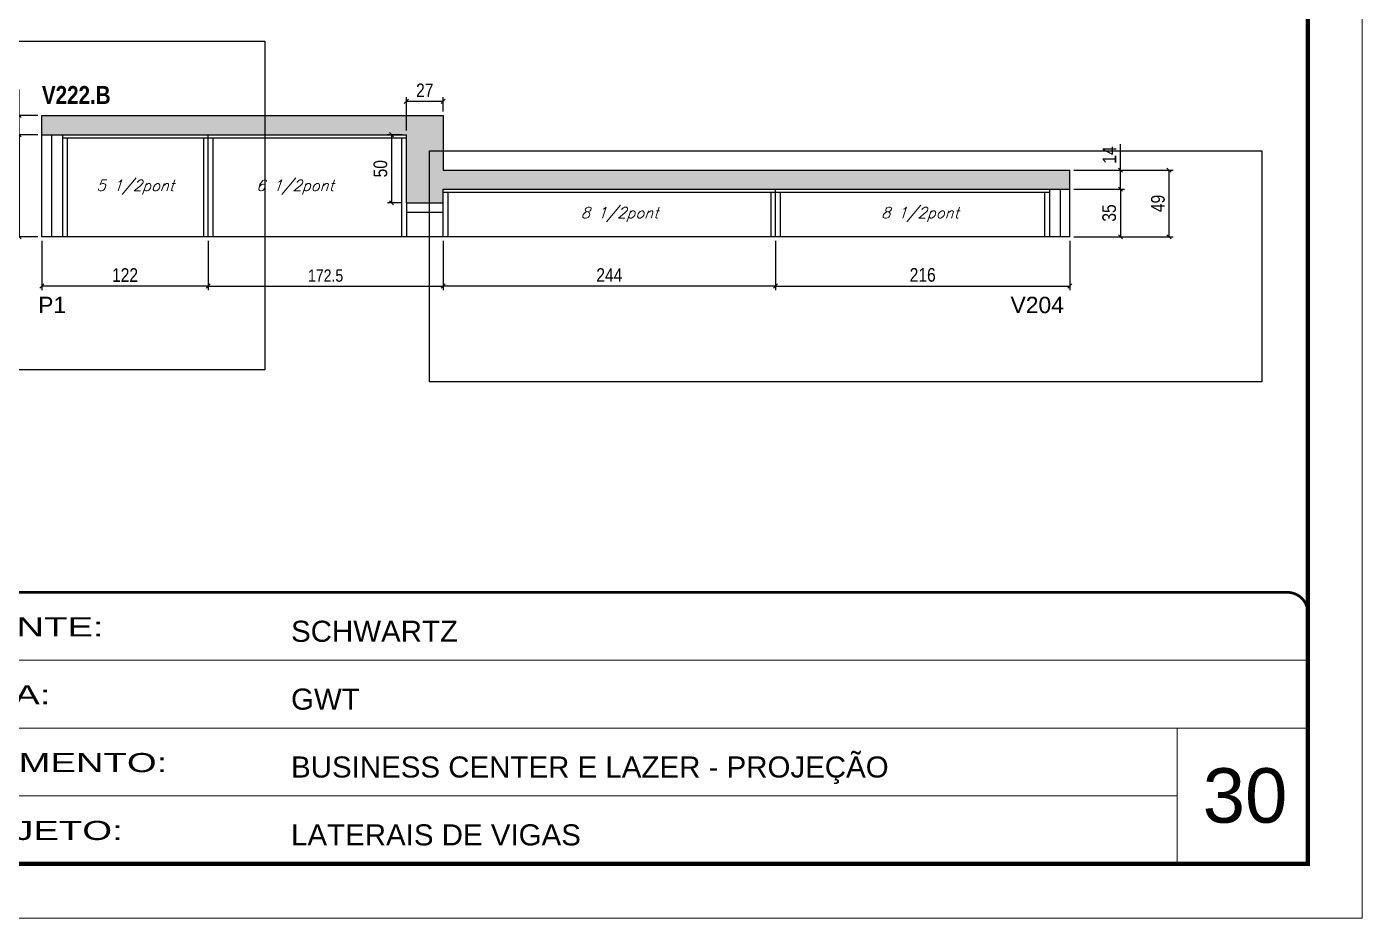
# Model space of a CAD drawing. Extents: x 2603 to 22413, y 1253 to 30260.
# Drawn here: x 4706 to 5686, y 20779 to 21434 of the extents above; entities that cross this region are included whole.
import ezdxf

# ---------------------------------------------------------------- set-up
doc = ezdxf.new("R2010")
doc.units = 0
doc.linetypes.add('CONTINUO', pattern=[0])
doc.linetypes.add('DASHED', pattern=[0.75, 0.5, -0.25])
for name, color, linetype in [('5', 5, 'Continuous'), ('COTA', 241, 'Continuous'), ('NOMENCLATURA', 7, 'Continuous'), ('Painéis', 200, 'Continuous'), ('SARR_2.2x7', 40, 'Continuous'), ('SARR_3.5x7', 81, 'Continuous'), ('texto', 7, 'Continuous')]:
    doc.layers.add(name, color=color, linetype=linetype)
for name, color, linetype, lineweight in [('CARIMBO', 255, 'Continuous', 9), ('Folhas', 255, 'Continuous', 9), ('SARRAFO DE PRESSAO', 251, 'DASHED', 9)]:
    doc.layers.add(name, color=color, linetype=linetype, lineweight=lineweight)
doc.styles.add('ARIAL', font='arial.ttf')
doc.styles.add('COTA TECNICA', font='techl___.ttf', dxfattribs={"height": 10})
doc.styles.add('COTA TECNICA-50', font='techl___.ttf', dxfattribs={"height": 9})
doc.styles.add('Romans', font='romans.shx')
doc.styles.get("Standard").update_dxf_attribs({"font": 'arial.ttf'})
doc.styles.add('TECNICA', font='techb___.ttf', dxfattribs={"height": 10})
doc.styles.add('Tecnologia', font='')
doc.styles.get('Tecnologia').set_extended_font_data('Forgotten Futurist')
doc.dimstyles.new('COTA PAINEL-50', dxfattribs={"dimtxt": 9, "dimasz": 3, "dimexe": 3, "dimexo": 3, "dimgap": 3, "dimtad": 1, "dimdec": 1, "dimzin": 12, "dimdsep": 46, "dimtxsty": 'COTA TECNICA-50', "dimblk1": 'OBLIQUE', "dimblk2": 'OBLIQUE', "dimsah": 1, "dimcen": 0.9, "dimclrd": 4, "dimclre": 4, "dimclrt": 240, "dimadec": 1, "dimazin": 3, "dimtfac": 1, "dimtdec": 1, "dimtmove": 0, "dimatfit": 3, "dimfxl": 1, "dimtolj": 1, "dimtzin": 12, "dimarcsym": 0})
doc.dimstyles.new('PAINEL', dxfattribs={"dimtxt": 10, "dimasz": 3, "dimexe": 3, "dimexo": 3, "dimgap": 3, "dimtad": 1, "dimdec": 1, "dimzin": 12, "dimdsep": 46, "dimtxsty": 'COTA TECNICA', "dimblk1": 'OBLIQUE', "dimblk2": 'OBLIQUE', "dimsah": 1, "dimcen": 0.9, "dimclrd": 4, "dimclre": 4, "dimclrt": 240, "dimadec": 1, "dimazin": 3, "dimtfac": 1, "dimtdec": 1, "dimtmove": 0, "dimatfit": 3, "dimfxl": 1, "dimtolj": 1, "dimtzin": 12, "dimarcsym": 0})

# ---------------------------------------------------------------- blocks, each defined once
blk = doc.blocks.new('9999999999')
at = {"color": 30, "linetype": 'CONTINUO'}
for p, q in [((98564.56, 34379.64), (99583.98, 34379.64)), ((98564.56, 34329.83), (99487.98, 34329.83)), ((99583.98, 34329.83), (99487.98, 34329.83)), ((99487.98, 34329.83), (99487.98, 34230.21)), ((98564.56, 34280.02), (99487.98, 34280.02))]:
    blk.add_line(p, q, dxfattribs=at)
at = {"color": 30, "linetype": 'CONTINUO', "const_width": 2}
blk.add_lwpolyline([(99583.98, 34230.21), (99583.98, 34414.45, 0.414214), (99568.98, 34429.45), (98228.98, 34429.45, 0.414214), (98213.98, 34414.45), (98213.98, 34245.21, 0.414214), (98228.98, 34230.21), (99583.98, 34230.21)], format="xyb", dxfattribs=at)
at = {"layer": 'Folhas'}
blk.add_lwpolyline([(98138.98, 34190.21), (99623.98, 34190.21), (99623.98, 35240.21), (98138.98, 35240.21)], close=True, dxfattribs=at)
at = {"layer": 'Folhas', "color": 30, "const_width": 3}
blk.add_lwpolyline([(98213.98, 34230.21), (99583.98, 34230.21), (99583.98, 35200.21), (98213.98, 35200.21)], close=True, dxfattribs=at)
at = {"color": 7, "linetype": 'Continuous', "ltscale": 5, "style": 'ARIAL'}
for s, height, p in [('SCHWARTZ', 15.483, (98837.68, 34393.13)), ('GWT', 15.483, (98837.68, 34343.32)), ('BUSINESS CENTER E LAZER - PROJEÇÃO', 15.4829, (98837.68, 34293.51)), ('LATERAIS DE VIGAS', 15.4829, (98837.68, 34243.7))]:
    blk.add_text(s, height=height, dxfattribs=at).set_placement(p)
at = {"layer": 'Folhas', "color": 7, "style": 'Tecnologia', "width": 1.5}
for s, p in [('CLIENTE:', (98573.65, 34397.17)), ('OBRA:', (98573.65, 34347.31)), ('PAVIMENTO:', (98573.65, 34297.5)), ('PROJETO:', (98573.65, 34247.69))]:
    blk.add_text(s, height=14, dxfattribs=at).set_placement(p)
blk = doc.blocks.new('_Oblique')
at = {"color": 0, "linetype": 'ByBlock', "lineweight": -2}
blk.add_line((-0.5, -0.5), (0.5, 0.5), dxfattribs=at)
blk = doc.blocks.new('*D457')
at = {"layer": 'COTA', "color": 4, "linetype": 'ByBlock', "lineweight": -2, "transparency": 16777216}
for p, q in [((4839.29, 21276.32), (4839.29, 21240.23)), ((5011.79, 21276.32), (5011.79, 21240.23)), ((4839.29, 21243.23), (5011.79, 21243.23))]:
    blk.add_line(p, q, dxfattribs=at)
at = {"layer": 'Defpoints', "color": 0, "linetype": 'ByBlock', "transparency": 16777216}
for p in [(4839.29, 21279.32), (5011.79, 21279.32), (5011.79, 21243.23)]:
    blk.add_point(p, dxfattribs=at)
at = {"layer": 'COTA', "color": 4, "linetype": 'ByBlock', "lineweight": -2, "transparency": 16777216, "xscale": 3, "yscale": 3, "zscale": 3, "rotation": 180}
blk.add_blockref('_Oblique', (4839.29, 21243.23), dxfattribs=at)
at = {"layer": 'COTA', "color": 4, "linetype": 'ByBlock', "lineweight": -2, "transparency": 16777216, "xscale": 3, "yscale": 3, "zscale": 3}
blk.add_blockref('_Oblique', (5011.79, 21243.23), dxfattribs=at)
at = {"layer": 'COTA', "color": 240, "linetype": 'ByBlock', "transparency": 16777216, "insert": (4925.54, 21250.83), "char_height": 9, "attachment_point": 5, "style": 'COTA TECNICA-50'}
blk.add_mtext('\\A1;172.5', dxfattribs=at)
blk = doc.blocks.new('*D2482')
at = {"layer": 'COTA', "color": 4, "linetype": 'ByBlock', "lineweight": -2, "transparency": 16777216}
for p, q in [((4717.29, 21276.32), (4717.29, 21240.23)), ((4839.29, 21276.32), (4839.29, 21240.23)), ((4839.29, 21243.23), (4717.29, 21243.23))]:
    blk.add_line(p, q, dxfattribs=at)
at = {"layer": 'Defpoints', "color": 0, "linetype": 'ByBlock', "transparency": 16777216}
for p in [(4717.29, 21279.32), (4839.29, 21279.32), (4717.29, 21243.23)]:
    blk.add_point(p, dxfattribs=at)
at = {"layer": 'COTA', "color": 4, "linetype": 'ByBlock', "lineweight": -2, "transparency": 16777216, "xscale": 3, "yscale": 3, "zscale": 3, "rotation": 180}
blk.add_blockref('_Oblique', (4717.29, 21243.23), dxfattribs=at)
at = {"layer": 'COTA', "color": 4, "linetype": 'ByBlock', "lineweight": -2, "transparency": 16777216, "xscale": 3, "yscale": 3, "zscale": 3}
blk.add_blockref('_Oblique', (4839.29, 21243.23), dxfattribs=at)
at = {"layer": 'COTA', "color": 240, "linetype": 'ByBlock', "transparency": 16777216, "insert": (4778.29, 21251.29), "char_height": 10, "attachment_point": 5, "style": 'COTA TECNICA'}
blk.add_mtext('\\A1;122', dxfattribs=at)
blk = doc.blocks.new('*D2483')
at = {"layer": 'COTA', "color": 4, "linetype": 'ByBlock', "lineweight": -2, "transparency": 16777216}
for p, q in [((5011.79, 21276.32), (5011.79, 21240.23)), ((5255.79, 21276.32), (5255.79, 21240.23)), ((5255.79, 21243.23), (5011.79, 21243.23))]:
    blk.add_line(p, q, dxfattribs=at)
at = {"layer": 'Defpoints', "color": 0, "linetype": 'ByBlock', "transparency": 16777216}
for p in [(5011.79, 21279.32), (5255.79, 21279.32), (5011.79, 21243.23)]:
    blk.add_point(p, dxfattribs=at)
at = {"layer": 'COTA', "color": 4, "linetype": 'ByBlock', "lineweight": -2, "transparency": 16777216, "xscale": 3, "yscale": 3, "zscale": 3, "rotation": 180}
blk.add_blockref('_Oblique', (5011.79, 21243.23), dxfattribs=at)
at = {"layer": 'COTA', "color": 4, "linetype": 'ByBlock', "lineweight": -2, "transparency": 16777216, "xscale": 3, "yscale": 3, "zscale": 3}
blk.add_blockref('_Oblique', (5255.79, 21243.23), dxfattribs=at)
at = {"layer": 'COTA', "color": 240, "linetype": 'ByBlock', "transparency": 16777216, "insert": (5133.79, 21251.31), "char_height": 10, "attachment_point": 5, "style": 'COTA TECNICA'}
blk.add_mtext('\\A1;244', dxfattribs=at)
blk = doc.blocks.new('*D2484')
at = {"layer": 'COTA', "color": 4, "linetype": 'ByBlock', "lineweight": -2, "transparency": 16777216}
for p, q in [((5255.79, 21276.32), (5255.79, 21240.23)), ((5471.79, 21276.32), (5471.79, 21240.23)), ((5255.79, 21243.23), (5471.79, 21243.23))]:
    blk.add_line(p, q, dxfattribs=at)
at = {"layer": 'Defpoints', "color": 0, "linetype": 'ByBlock', "transparency": 16777216}
for p in [(5255.79, 21279.32), (5471.79, 21279.32), (5471.79, 21243.23)]:
    blk.add_point(p, dxfattribs=at)
at = {"layer": 'COTA', "color": 4, "linetype": 'ByBlock', "lineweight": -2, "transparency": 16777216, "xscale": 3, "yscale": 3, "zscale": 3, "rotation": 180}
blk.add_blockref('_Oblique', (5255.79, 21243.23), dxfattribs=at)
at = {"layer": 'COTA', "color": 4, "linetype": 'ByBlock', "lineweight": -2, "transparency": 16777216, "xscale": 3, "yscale": 3, "zscale": 3}
blk.add_blockref('_Oblique', (5471.79, 21243.23), dxfattribs=at)
at = {"layer": 'COTA', "color": 240, "linetype": 'ByBlock', "transparency": 16777216, "insert": (5363.79, 21251.34), "char_height": 10, "attachment_point": 5, "style": 'COTA TECNICA'}
blk.add_mtext('\\A1;216', dxfattribs=at)
blk = doc.blocks.new('*D2485')
at = {"layer": 'COTA', "color": 4, "linetype": 'ByBlock', "lineweight": -2, "transparency": 16777216}
for p, q in [((5474.79, 21314.32), (5511.91, 21314.32)), ((5508.91, 21314.32), (5508.91, 21279.32)), ((5474.79, 21279.32), (5511.91, 21279.32))]:
    blk.add_line(p, q, dxfattribs=at)
at = {"layer": 'Defpoints', "color": 0, "linetype": 'ByBlock', "transparency": 16777216}
for p in [(5471.79, 21314.32), (5471.79, 21279.32), (5508.91, 21279.32)]:
    blk.add_point(p, dxfattribs=at)
at = {"layer": 'COTA', "color": 4, "linetype": 'ByBlock', "lineweight": -2, "transparency": 16777216, "xscale": 3, "yscale": 3, "zscale": 3}
for p, rotation in [((5508.91, 21314.32), 90), ((5508.91, 21279.32), 270)]:
    blk.add_blockref('_Oblique', p, dxfattribs=dict(at, rotation=rotation))
at = {"layer": 'COTA', "color": 240, "linetype": 'ByBlock', "transparency": 16777216, "insert": (5500.69, 21296.82), "char_height": 10, "attachment_point": 5, "rotation": 90, "style": 'COTA TECNICA'}
blk.add_mtext('\\A1;35', dxfattribs=at)
blk = doc.blocks.new('*D2486')
at = {"layer": 'COTA', "color": 4, "linetype": 'ByBlock', "lineweight": -2, "transparency": 16777216}
for p, q in [((5508.91, 21328.32), (5508.91, 21347.44)), ((5474.79, 21328.32), (5511.91, 21328.32)), ((5508.91, 21314.32), (5508.91, 21328.32)), ((5474.79, 21314.32), (5511.91, 21314.32))]:
    blk.add_line(p, q, dxfattribs=at)
at = {"layer": 'Defpoints', "color": 0, "linetype": 'ByBlock', "transparency": 16777216}
for p in [(5471.79, 21328.32), (5508.91, 21328.32), (5471.79, 21314.32)]:
    blk.add_point(p, dxfattribs=at)
at = {"layer": 'COTA', "color": 4, "linetype": 'ByBlock', "lineweight": -2, "transparency": 16777216, "xscale": 3, "yscale": 3, "zscale": 3}
for p, rotation in [((5508.91, 21328.32), 90), ((5508.91, 21314.32), 270)]:
    blk.add_blockref('_Oblique', p, dxfattribs=dict(at, rotation=rotation))
at = {"layer": 'COTA', "color": 240, "linetype": 'ByBlock', "transparency": 16777216, "insert": (5500.84, 21339.38), "char_height": 10, "attachment_point": 5, "rotation": 90, "style": 'COTA TECNICA'}
blk.add_mtext('\\A1;14', dxfattribs=at)
blk = doc.blocks.new('*D2487')
at = {"layer": 'COTA', "color": 4, "linetype": 'ByBlock', "lineweight": -2, "transparency": 16777216}
for p, q in [((5474.79, 21328.32), (5547.6, 21328.32)), ((5544.6, 21279.32), (5544.6, 21328.32)), ((5474.79, 21279.32), (5547.6, 21279.32))]:
    blk.add_line(p, q, dxfattribs=at)
at = {"layer": 'Defpoints', "color": 0, "linetype": 'ByBlock', "transparency": 16777216}
for p in [(5471.79, 21328.32), (5544.6, 21328.32), (5471.79, 21279.32)]:
    blk.add_point(p, dxfattribs=at)
at = {"layer": 'COTA', "color": 4, "linetype": 'ByBlock', "lineweight": -2, "transparency": 16777216, "xscale": 3, "yscale": 3, "zscale": 3}
for p, rotation in [((5544.6, 21328.32), 90), ((5544.6, 21279.32), 270)]:
    blk.add_blockref('_Oblique', p, dxfattribs=dict(at, rotation=rotation))
at = {"layer": 'COTA', "color": 240, "linetype": 'ByBlock', "transparency": 16777216, "insert": (5536.5, 21303.82), "char_height": 10, "attachment_point": 5, "rotation": 90, "style": 'COTA TECNICA'}
blk.add_mtext('\\A1;49', dxfattribs=at)
blk = doc.blocks.new('*D2488')
at = {"layer": 'COTA', "color": 4, "linetype": 'ByBlock', "lineweight": -2, "transparency": 16777216}
for p, q in [((4714.29, 21354.32), (4697.63, 21354.32)), ((4700.63, 21354.32), (4700.63, 21279.32)), ((4714.29, 21279.32), (4697.63, 21279.32))]:
    blk.add_line(p, q, dxfattribs=at)
at = {"layer": 'Defpoints', "color": 0, "linetype": 'ByBlock', "transparency": 16777216}
for p in [(4717.29, 21354.32), (4700.63, 21279.32), (4717.29, 21279.32)]:
    blk.add_point(p, dxfattribs=at)
at = {"layer": 'COTA', "color": 4, "linetype": 'ByBlock', "lineweight": -2, "transparency": 16777216, "xscale": 3, "yscale": 3, "zscale": 3}
for p, rotation in [((4700.63, 21354.32), 90), ((4700.63, 21279.32), 270)]:
    blk.add_blockref('_Oblique', p, dxfattribs=dict(at, rotation=rotation))
at = {"layer": 'COTA', "color": 240, "linetype": 'ByBlock', "transparency": 16777216, "insert": (4692.52, 21316.82), "char_height": 10, "attachment_point": 5, "rotation": 90, "style": 'COTA TECNICA'}
blk.add_mtext('\\A1;75', dxfattribs=at)
blk = doc.blocks.new('*D2489')
at = {"layer": 'COTA', "color": 4, "linetype": 'ByBlock', "lineweight": -2, "transparency": 16777216}
for p, q in [((4700.63, 21368.32), (4700.63, 21387.44)), ((4714.29, 21368.32), (4697.63, 21368.32)), ((4700.63, 21354.32), (4700.63, 21368.32)), ((4714.29, 21354.32), (4697.63, 21354.32))]:
    blk.add_line(p, q, dxfattribs=at)
at = {"layer": 'Defpoints', "color": 0, "linetype": 'ByBlock', "transparency": 16777216}
for p in [(4700.63, 21368.32), (4717.29, 21368.32), (4717.29, 21354.32)]:
    blk.add_point(p, dxfattribs=at)
at = {"layer": 'COTA', "color": 4, "linetype": 'ByBlock', "lineweight": -2, "transparency": 16777216, "xscale": 3, "yscale": 3, "zscale": 3}
for p, rotation in [((4700.63, 21368.32), 90), ((4700.63, 21354.32), 270)]:
    blk.add_blockref('_Oblique', p, dxfattribs=dict(at, rotation=rotation))
at = {"layer": 'COTA', "color": 240, "linetype": 'ByBlock', "transparency": 16777216, "insert": (4692.55, 21379.38), "char_height": 10, "attachment_point": 5, "rotation": 90, "style": 'COTA TECNICA'}
blk.add_mtext('\\A1;14', dxfattribs=at)
blk = doc.blocks.new('*D2490')
at = {"layer": 'COTA', "color": 4, "linetype": 'ByBlock', "lineweight": -2, "transparency": 16777216}
for p, q in [((4714.29, 21368.32), (4673.9, 21368.32)), ((4676.9, 21279.32), (4676.9, 21368.32)), ((4714.29, 21279.32), (4673.9, 21279.32))]:
    blk.add_line(p, q, dxfattribs=at)
at = {"layer": 'Defpoints', "color": 0, "linetype": 'ByBlock', "transparency": 16777216}
for p in [(4676.9, 21368.32), (4717.29, 21368.32), (4717.29, 21279.32)]:
    blk.add_point(p, dxfattribs=at)
at = {"layer": 'COTA', "color": 4, "linetype": 'ByBlock', "lineweight": -2, "transparency": 16777216, "xscale": 3, "yscale": 3, "zscale": 3}
for p, rotation in [((4676.9, 21368.32), 90), ((4676.9, 21279.32), 270)]:
    blk.add_blockref('_Oblique', p, dxfattribs=dict(at, rotation=rotation))
at = {"layer": 'COTA', "color": 240, "linetype": 'ByBlock', "transparency": 16777216, "insert": (4668.8, 21323.82), "char_height": 10, "attachment_point": 5, "rotation": 90, "style": 'COTA TECNICA'}
blk.add_mtext('\\A1;89', dxfattribs=at)
blk = doc.blocks.new('*D2491')
at = {"layer": 'COTA', "color": 4, "linetype": 'ByBlock', "lineweight": -2, "transparency": 16777216}
for p, q in [((4984.79, 21357.32), (4984.79, 21381.8)), ((5011.79, 21371.32), (5011.79, 21381.8)), ((4984.79, 21378.8), (5011.79, 21378.8))]:
    blk.add_line(p, q, dxfattribs=at)
at = {"layer": 'Defpoints', "color": 0, "linetype": 'ByBlock', "transparency": 16777216}
for p in [(5011.79, 21378.8), (5011.79, 21368.32), (4984.79, 21354.32)]:
    blk.add_point(p, dxfattribs=at)
at = {"layer": 'COTA', "color": 4, "linetype": 'ByBlock', "lineweight": -2, "transparency": 16777216, "xscale": 3, "yscale": 3, "zscale": 3, "rotation": 180}
blk.add_blockref('_Oblique', (4984.79, 21378.8), dxfattribs=at)
at = {"layer": 'COTA', "color": 4, "linetype": 'ByBlock', "lineweight": -2, "transparency": 16777216, "xscale": 3, "yscale": 3, "zscale": 3}
blk.add_blockref('_Oblique', (5011.79, 21378.8), dxfattribs=at)
at = {"layer": 'COTA', "color": 240, "linetype": 'ByBlock', "transparency": 16777216, "insert": (4998.29, 21386.87), "char_height": 10, "attachment_point": 5, "style": 'COTA TECNICA'}
blk.add_mtext('\\A1;27', dxfattribs=at)
blk = doc.blocks.new('*D2492')
at = {"layer": 'COTA', "color": 4, "linetype": 'ByBlock', "lineweight": -2, "transparency": 16777216}
for p, q in [((4981.79, 21354.32), (4970.88, 21354.32)), ((4973.88, 21354.32), (4973.88, 21304.32)), ((4981.79, 21304.32), (4970.88, 21304.32))]:
    blk.add_line(p, q, dxfattribs=at)
at = {"layer": 'Defpoints', "color": 0, "linetype": 'ByBlock', "transparency": 16777216}
for p in [(4984.79, 21354.32), (4973.88, 21304.32), (4984.79, 21304.32)]:
    blk.add_point(p, dxfattribs=at)
at = {"layer": 'COTA', "color": 4, "linetype": 'ByBlock', "lineweight": -2, "transparency": 16777216, "xscale": 3, "yscale": 3, "zscale": 3}
for p, rotation in [((4973.88, 21354.32), 90), ((4973.88, 21304.32), 270)]:
    blk.add_blockref('_Oblique', p, dxfattribs=dict(at, rotation=rotation))
at = {"layer": 'COTA', "color": 240, "linetype": 'ByBlock', "transparency": 16777216, "insert": (4965.77, 21329.32), "char_height": 10, "attachment_point": 5, "rotation": 90, "style": 'COTA TECNICA'}
blk.add_mtext('\\A1;50', dxfattribs=at)

msp = doc.modelspace()

# ---------------------------------------------------------------- hatches: boundary and pattern name
at = {"layer": 'COTA', "linetype": 'ByBlock'}
h = msp.add_hatch(dxfattribs=at)
h.set_pattern_fill('AR-CONC', color=256, scale=0.03)
h.set_pattern_definition([(50, (-126459.9507, -5480.28), (5.46554007, -0.47817257), [0.5715, -6.2865]), (355, (-126459.951, -5480.28), (-1.05730264, 5.73170536), [0.4572, -5.02921753]), (100.4514447, (-126459.4953, -5480.32), (4.40823741, 5.25353256), [0.48570026, -5.34270734]), (46.1842, (-126459.951, -5478.756), (8.13237123, -1.26126984), [0.85725, -9.42975]), (96.6355576, (-126459.273, -5478.861), (7.122124, 7.42278374), [0.7285507, -8.01406824]), (351.184151, (-126459.951, -5478.756), (7.122124, 7.42278374), [0.685799, -7.54379196]), (21, (-126459.1887, -5479.137), (4.54843174, -3.06795595), [0.5715, -6.2865]), (326, (-126459.189, -5479.137), (1.85406085, 5.52563898), [0.4572, -5.0292]), (71.451445, (-126458.8097, -5479.3927), (6.40249258, 2.45768307), [0.48570026, -5.34269813]), (37.5, (-126459.9507, -5480.28), (0.092658098, 2.536651166), [0, -4.96824, 0, -5.1054, 0, -5.04825]), (7.5, (-126459.9507, -5480.28), (2.004589875, 3.005417245), [0, -2.91084, 0, -4.85394, 0, -1.92405]), (327.5, (-126461.65, -5480.28), (4.067717855, -0.17186232), [0, -1.905, 0, -5.9436, 0, -7.8867]), (317.5, (-126462.412, -5480.28), (4.44387544, 0.76279473), [0, -2.4765, 0, -3.94716, 0, -5.6007])])
h.paths.add_polyline_path([(4984.79, 21304.32), (5011.79, 21304.32), (5011.79, 21314.32), (5471.79, 21314.32), (5471.79, 21328.32), (5011.79, 21328.32), (5011.79, 21368.32), (4717.29, 21368.32), (4717.29, 21354.32), (4984.79, 21354.32)])

# ---------------------------------------------------------------- linework, layer by layer
for p, q in [((4717.29, 21354.32), (4717.29, 21368.32)), ((4717.29, 21368.32), (5011.79, 21368.32)), ((5011.79, 21368.32), (5011.79, 21328.32)), ((5011.79, 21328.32), (5471.79, 21328.32)), ((5471.79, 21314.32), (5471.79, 21328.32)), ((4984.79, 21304.32), (4984.79, 21279.32))]:
    msp.add_line(p, q, dxfattribs=at)
at = {"layer": 'COTA'}
for points in [[(4628.97, 21423.06), (4880.86, 21423.06), (4880.86, 21181.8), (4628.97, 21181.8)], [(5001.83, 21342.51), (5612.75, 21342.51), (5612.75, 21173), (5001.83, 21173)]]:
    msp.add_lwpolyline(points, close=True, dxfattribs=at)
at = {"layer": 'Painéis', "linetype": 'Continuous'}
for p, q in [((4717.29, 21279.32), (4717.29, 21354.32)), ((4717.29, 21354.32), (4984.79, 21354.32)), ((4839.29, 21279.32), (4839.29, 21354.32)), ((4984.79, 21304.32), (4984.79, 21354.32)), ((5011.79, 21279.32), (5011.79, 21314.32)), ((5011.79, 21314.32), (5471.79, 21314.32)), ((5255.79, 21279.32), (5255.79, 21314.32)), ((5471.79, 21279.32), (5471.79, 21314.32)), ((4984.79, 21304.32), (5011.79, 21304.32)), ((5011.79, 21279.32), (4717.29, 21279.32)), ((5471.79, 21279.32), (5011.79, 21279.32))]:
    msp.add_line(p, q, dxfattribs=at)
at = {"layer": 'SARR_2.2x7', "linetype": 'Continuous'}
for p, q in [((4724.29, 21354.32), (4724.29, 21279.32)), ((4732.29, 21352.12), (4839.29, 21352.12)), ((4839.29, 21352.12), (4984.79, 21352.12)), ((5464.79, 21314.32), (5464.79, 21279.32)), ((5011.79, 21312.12), (5255.79, 21312.12)), ((5255.79, 21312.12), (5456.79, 21312.12)), ((4984.79, 21297.32), (5011.79, 21297.32))]:
    msp.add_line(p, q, dxfattribs=at)
at = {"layer": 'SARR_3.5x7'}
for p, q in [((4732.29, 21354.32), (4732.29, 21279.32)), ((4735.79, 21352.12), (4735.79, 21279.32)), ((4835.79, 21352.12), (4835.79, 21279.32)), ((4842.79, 21352.12), (4842.79, 21279.32)), ((4981.29, 21352.12), (4981.29, 21279.32)), ((5456.79, 21314.32), (5456.79, 21279.32)), ((5015.29, 21312.12), (5015.29, 21279.32)), ((5252.29, 21312.12), (5252.29, 21279.32)), ((5259.29, 21312.12), (5259.29, 21279.32)), ((5453.29, 21312.12), (5453.29, 21279.32))]:
    msp.add_line(p, q, dxfattribs=at)

# ---------------------------------------------------------------- block references
at = {"layer": 'SARRAFO DE PRESSAO', "color": 6, "linetype": 'ByBlock'}
msp.add_blockref('9999999999', (-93937.51, -13411.06), dxfattribs=at)

# ---------------------------------------------------------------- texts
at = {"layer": '5', "linetype": 'Continuous'}
for s, p in [('P1', (4714.55, 21223.34)), ('V204', (5428.28, 21223.34))]:
    msp.add_text(s, height=12, rotation=359.99996, dxfattribs=at).set_placement(p)
at = {"layer": 'CARIMBO', "style": 'ARIAL'}
msp.add_text('30', height=40, dxfattribs=at).set_placement((5569.33, 20849.29))
at = {"layer": 'NOMENCLATURA', "style": 'TECNICA'}
msp.add_text('V222.B', height=13.2, dxfattribs=at).set_placement((4717.29, 21376.84))
at = {"layer": 'texto', "color": 2, "char_height": 8, "attachment_point": 5, "style": 'Romans'}
for s, insert in [('{\\Q19;\\C256;5 1/2pont}', (4785.79, 21315.72)), ('{\\Q19;\\C256;6 1/2pont}', (4903.04, 21315.72)), ('{\\Q19;\\C256;8 1/2pont}', (5141.29, 21295.72)), ('{\\Q19;\\C256;8 1/2pont}', (5361.79, 21295.72))]:
    msp.add_mtext(s, dxfattribs=dict(at, insert=insert))

# ---------------------------------------------------------------- dimensions: what is measured, and where the dimension line sits
at = {"layer": 'COTA', "linetype": 'ByBlock'}
for base, p1, p2, picture, middle in [((5011.79, 21378.8), (4984.79, 21354.32), (5011.79, 21368.32), '*D2491', (4998.29, 21386.87)), ((5471.79, 21243.23), (5255.79, 21279.32), (5471.79, 21279.32), '*D2484', (5363.79, 21251.34))]:
    dim = msp.add_linear_dim(base=base, p1=p1, p2=p2, dimstyle='PAINEL', dxfattribs=at)
    dim.commit()
    dim.dimension.update_dxf_attribs({"geometry": picture, "text_midpoint": middle})
for base, p1, p2, angle, picture, middle in [((4700.63, 21368.32), (4717.29, 21354.32), (4717.29, 21368.32), 90, '*D2489', (4692.55, 21379.38)), ((4676.9, 21368.32), (4717.29, 21279.32), (4717.29, 21368.32), 90, '*D2490', (4668.8, 21323.82)), ((4700.63, 21279.32), (4717.29, 21354.32), (4717.29, 21279.32), 90, '*D2488', (4692.52, 21316.82)), ((4973.88, 21304.32), (4984.79, 21354.32), (4984.79, 21304.32), 90, '*D2492', (4965.77, 21329.32)), ((5508.91, 21328.32), (5471.79, 21314.32), (5471.79, 21328.32), 90, '*D2486', (5500.84, 21339.38)), ((5544.6, 21328.32), (5471.79, 21279.32), (5471.79, 21328.32), 90, '*D2487', (5536.5, 21303.82)), ((5508.91, 21279.32), (5471.79, 21314.32), (5471.79, 21279.32), 90, '*D2485', (5500.69, 21296.82)), ((4717.29, 21243.23), (4839.29, 21279.32), (4717.29, 21279.32), 180, '*D2482', (4778.29, 21251.29)), ((5011.79, 21243.23), (5255.79, 21279.32), (5011.79, 21279.32), 180, '*D2483', (5133.79, 21251.31))]:
    dim = msp.add_linear_dim(base=base, p1=p1, p2=p2, angle=angle, dimstyle='PAINEL', dxfattribs=at)
    dim.commit()
    dim.dimension.update_dxf_attribs({"geometry": picture, "text_midpoint": middle})
dim = msp.add_linear_dim(base=(5011.79, 21243.23), p1=(4839.29, 21279.32), p2=(5011.79, 21279.32), angle=180, dimstyle='COTA PAINEL-50', override={"dimarcsym": 1}, dxfattribs=at)
dim.commit()
dim.dimension.update_dxf_attribs({"geometry": '*D457', "text_midpoint": (4925.54, 21250.83)})

doc.saveas('drawing.dxf')
